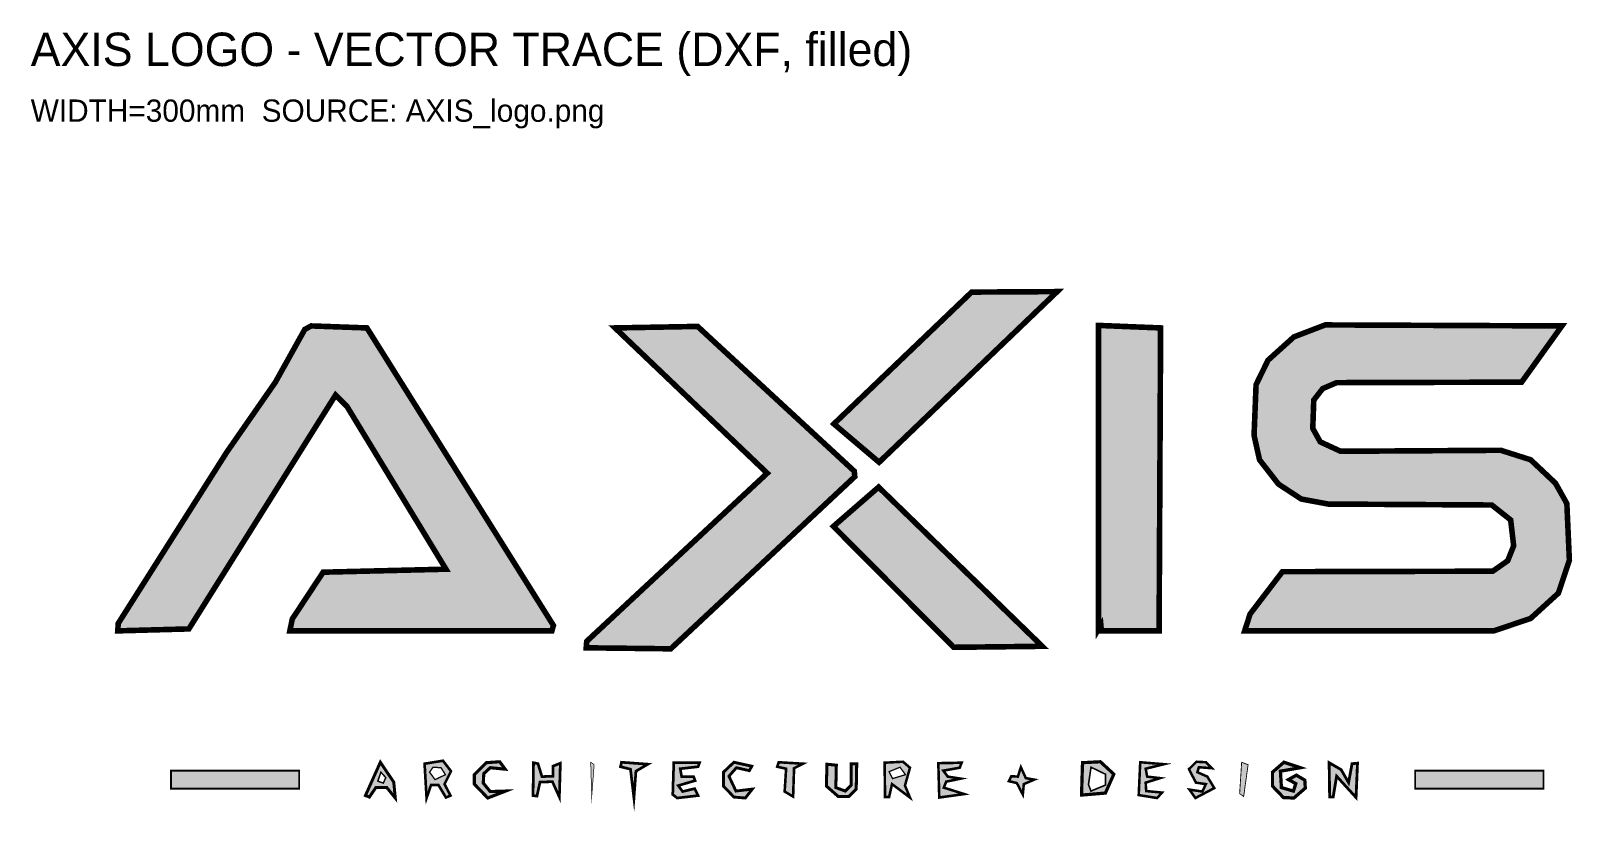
# Model space of a CAD drawing. Header units: millimetres. Extents: x 0 to 277, y 17 to 157.
import ezdxf

# ---------------------------------------------------------------- set-up
doc = ezdxf.new("R2010")
doc.units = ezdxf.units.MM
doc.layers.add('LOGO_DARK', color=7, linetype='Continuous', true_color=0x131a00)
doc.layers.add('LOGO_ORANGE', color=7, linetype='Continuous', true_color=0xdd6700)
doc.layers.add('TEXT', color=7, linetype='Continuous')

msp = doc.modelspace()

# ---------------------------------------------------------------- hatches: boundary and pattern name
at = {"layer": 'LOGO_DARK', "true_color": 0x131a00}
for points in [[(15.62, 49.2), (28.39, 49.55), (54.73, 91.52), (56.79, 89.46), (74.55, 60.27), (52.5, 59.73), (46.96, 51.34), (46.52, 49.2), (93.57, 49.2), (93.84, 50.18), (60.36, 103.57), (50.36, 103.93), (49.2, 103.3), (43.93, 93.84), (35.18, 81.25), (15.71, 50.54)], [(119.73, 103.84), (104.91, 103.57), (132.23, 77.5), (99.82, 47.32), (99.73, 46.16), (114.91, 45.98), (147.95, 76.88), (147.86, 77.86)], [(191.7, 104.02), (191.7, 49.46), (192.14, 50.18), (192.23, 49.2), (202.59, 49.2), (202.86, 103.57)], [(222.14, 97.77), (220, 93.39), (219.64, 84.29), (220.62, 79.91), (224.02, 75.54), (228.12, 72.86), (232.95, 71.96), (262.32, 71.79), (265.71, 69.11), (266.25, 64.46), (265.18, 61.79), (262.5, 59.91), (224.73, 59.82), (218.93, 52.23), (217.95, 49.2), (262.68, 49.2), (269.29, 51.43), (274.29, 55.98), (276.25, 61.88), (275.8, 72.05), (273.75, 75.71), (269.29, 79.91), (263.93, 81.61), (235.18, 81.43), (231.52, 83.12), (230.18, 85.54), (230.36, 90.62), (231.96, 92.68), (234.46, 93.75), (267.68, 93.84), (274.91, 103.93), (232.41, 104.11), (226.79, 101.96)], [(84.2, 25.71), (81.79, 25.54), (79.64, 23.39), (79.64, 21.7), (82.05, 19.2), (85.27, 20.45), (82.5, 20.36), (81.25, 21.88), (81.34, 23.57), (82.5, 24.64), (85.18, 24.38)], [(90.27, 25.54), (90.18, 19.64), (90.89, 19.55), (91.43, 22.05), (93.66, 22.14), (94.91, 19.37), (95.09, 25.45), (93.75, 24.91), (93.75, 23.12), (91.79, 23.04), (91.07, 25.36)], [(100.54, 25.62), (100.71, 19.37), (101.16, 25.18)], [(106.07, 25.62), (105.89, 24.82), (107.68, 24.38), (108.3, 19.2), (108.66, 24.02), (110.8, 25.27)], [(115.45, 25.54), (115.27, 19.82), (116.07, 19.2), (119.82, 19.64), (119.2, 20.89), (117.05, 20.36), (116.25, 21.43), (119.29, 22.32), (119.02, 23.04), (116.87, 23.04), (116.61, 24.46), (119.82, 24.82), (120.09, 25.54)], [(126.25, 25.62), (124.37, 23.84), (124.37, 21.34), (126.25, 19.37), (128.3, 19.2), (129.55, 20.8), (126.61, 20.45), (125.36, 23.12), (126.7, 24.64), (129.02, 24.11), (129.46, 24.91)], [(134.29, 25.62), (134.02, 24.82), (135.62, 24.46), (135.36, 20.36), (136.88, 19.46), (137.05, 24.55), (138.66, 25.36)], [(142.95, 25.27), (142.86, 21.34), (145, 19.46), (146.88, 19.46), (148.21, 20.8), (148.3, 25.36), (147.32, 25.36), (147.32, 21.52), (146.25, 20.45), (144.55, 21.07), (144.64, 25.09)], [(167.14, 25.54), (162.95, 25.45), (163.12, 19.29), (167.59, 19.91), (163.93, 21.07), (164.37, 22.14), (166.96, 22.68), (164.64, 23.04), (163.84, 24.11), (166.79, 24.64)], [(199.2, 25.62), (198.93, 19.73), (202.23, 19.2), (203.12, 20.18), (200.27, 20.45), (200.18, 21.96), (202.77, 22.77), (200.45, 23.04), (200.18, 24.46), (203.48, 25.27)], [(210.98, 25.62), (209.29, 25.71), (207.95, 24.38), (209.2, 21.96), (210.98, 21.7), (210.36, 20.36), (208.04, 20.71), (209.11, 19.2), (212.5, 20.98), (211.25, 23.04), (209.46, 23.84), (209.73, 24.73), (212.05, 24.55)], [(217.41, 25.62), (217.05, 20), (217.77, 19.46), (218.57, 25.18)], [(225, 25.62), (222.95, 23.84), (222.95, 21.34), (224.91, 19.29), (226.79, 19.2), (228.84, 20.98), (228.75, 22.41), (227.23, 23.3), (225.8, 22.5), (227.14, 21.79), (226.7, 20.45), (224.55, 21.07), (224.37, 24.02), (227.95, 24.64)], [(233.12, 25.54), (233.21, 19.37), (233.84, 19.37), (234.46, 23.12), (237.95, 19.29), (238.21, 25.45), (237.23, 25.36), (236.61, 21.96), (235.27, 24.29)]]:
    msp.add_hatch(color=7, dxfattribs=at).paths.add_polyline_path(points)
h = msp.add_hatch(color=7, dxfattribs=at)
h.paths.add_polyline_path([(62.77, 25.62), (60.09, 19.64), (60.8, 19.37), (61.96, 21.07), (63.93, 21.07), (65.45, 19.2), (65.18, 22.05)])
h.paths.add_polyline_path([(62.86, 23.84), (63.75, 22.86), (63.3, 21.88), (62.32, 22.23)])
h = msp.add_hatch(color=7, dxfattribs=at)
h.paths.add_polyline_path([(74.02, 25.89), (70.71, 25.36), (71.07, 19.2), (71.87, 21.52), (73.21, 21.52), (74.55, 19.29), (75.36, 19.64), (74.29, 21.7), (75.45, 24.02)])
h.paths.add_polyline_path([(71.61, 23.84), (72.23, 24.73), (73.66, 24.64), (74.46, 23.39), (72.59, 22.5)])
h = msp.add_hatch(color=7, dxfattribs=at)
h.paths.add_polyline_path([(153.3, 25.54), (153.39, 19.37), (154.11, 19.37), (154.64, 21.7), (157.86, 19.29), (156.96, 21.43), (157.86, 24.64), (156.61, 25.71)])
h.paths.add_polyline_path([(154.11, 23.93), (156.07, 24.73), (157.05, 23.39), (154.73, 22.68)])
h = msp.add_hatch(color=7, dxfattribs=at)
h.paths.add_polyline_path([(188.84, 25.54), (188.66, 19.73), (192.95, 20.09), (194.46, 23.48), (192.05, 25.71)])
h.paths.add_polyline_path([(190.36, 24.73), (192.95, 23.48), (192.95, 21.52), (190.36, 20.45), (189.91, 21.61)])
at = {"layer": 'LOGO_ORANGE', "true_color": 0xdd6700}
for points in [[(184.29, 110.09), (168.93, 110), (144.2, 86.34), (152.32, 79.46)], [(144.11, 67.95), (165.71, 46.25), (181.61, 46.43), (152.23, 75)], [(25.18, 24.11), (48.21, 24.11), (48.21, 20.89), (25.18, 20.89)], [(177.77, 24.73), (177.23, 23.04), (176.07, 23.12), (175.62, 22.23), (177.05, 21.88), (178.12, 19.82), (178.3, 21.7), (180.18, 22.5), (178.66, 22.77)], [(248.57, 24.11), (271.61, 24.11), (271.61, 20.89), (248.57, 20.89)]]:
    msp.add_hatch(color=7, dxfattribs=at).paths.add_polyline_path(points)

# ---------------------------------------------------------------- linework, layer by layer
at = {"layer": 'LOGO_DARK', "true_color": 0x131a00}
for points, const_width in [([(15.62, 49.2), (28.39, 49.55), (54.73, 91.52), (56.79, 89.46), (74.55, 60.27), (52.5, 59.73), (46.96, 51.34), (46.52, 49.2), (93.57, 49.2), (93.84, 50.18), (60.36, 103.57), (50.36, 103.93), (49.2, 103.3), (43.93, 93.84), (35.18, 81.25), (15.71, 50.54)], 1), ([(119.73, 103.84), (104.91, 103.57), (132.23, 77.5), (99.82, 47.32), (99.73, 46.16), (114.91, 45.98), (147.95, 76.88), (147.86, 77.86)], 1), ([(191.7, 104.02), (191.7, 49.46), (192.14, 50.18), (192.23, 49.2), (202.59, 49.2), (202.86, 103.57)], 1), ([(222.14, 97.77), (220, 93.39), (219.64, 84.29), (220.62, 79.91), (224.02, 75.54), (228.12, 72.86), (232.95, 71.96), (262.32, 71.79), (265.71, 69.11), (266.25, 64.46), (265.18, 61.79), (262.5, 59.91), (224.73, 59.82), (218.93, 52.23), (217.95, 49.2), (262.68, 49.2), (269.29, 51.43), (274.29, 55.98), (276.25, 61.88), (275.8, 72.05), (273.75, 75.71), (269.29, 79.91), (263.93, 81.61), (235.18, 81.43), (231.52, 83.12), (230.18, 85.54), (230.36, 90.62), (231.96, 92.68), (234.46, 93.75), (267.68, 93.84), (274.91, 103.93), (232.41, 104.11), (226.79, 101.96)], 1), ([(62.77, 25.62), (60.09, 19.64), (60.8, 19.37), (61.96, 21.07), (63.93, 21.07), (65.45, 19.2), (65.18, 22.05)], 0.536), ([(74.02, 25.89), (70.71, 25.36), (71.07, 19.2), (71.87, 21.52), (73.21, 21.52), (74.55, 19.29), (75.36, 19.64), (74.29, 21.7), (75.45, 24.02)], 0.473), ([(84.2, 25.71), (81.79, 25.54), (79.64, 23.39), (79.64, 21.7), (82.05, 19.2), (85.27, 20.45), (82.5, 20.36), (81.25, 21.88), (81.34, 23.57), (82.5, 24.64), (85.18, 24.38)], 0.562), ([(90.27, 25.54), (90.18, 19.64), (90.89, 19.55), (91.43, 22.05), (93.66, 22.14), (94.91, 19.37), (95.09, 25.45), (93.75, 24.91), (93.75, 23.12), (91.79, 23.04), (91.07, 25.36)], 0.491), ([(100.54, 25.62), (100.71, 19.37), (101.16, 25.18)], 0.12), ([(106.07, 25.62), (105.89, 24.82), (107.68, 24.38), (108.3, 19.2), (108.66, 24.02), (110.8, 25.27)], 0.491), ([(115.45, 25.54), (115.27, 19.82), (116.07, 19.2), (119.82, 19.64), (119.2, 20.89), (117.05, 20.36), (116.25, 21.43), (119.29, 22.32), (119.02, 23.04), (116.87, 23.04), (116.61, 24.46), (119.82, 24.82), (120.09, 25.54)], 0.482), ([(126.25, 25.62), (124.37, 23.84), (124.37, 21.34), (126.25, 19.37), (128.3, 19.2), (129.55, 20.8), (126.61, 20.45), (125.36, 23.12), (126.7, 24.64), (129.02, 24.11), (129.46, 24.91)], 0.518), ([(134.29, 25.62), (134.02, 24.82), (135.62, 24.46), (135.36, 20.36), (136.88, 19.46), (137.05, 24.55), (138.66, 25.36)], 0.464), ([(142.95, 25.27), (142.86, 21.34), (145, 19.46), (146.88, 19.46), (148.21, 20.8), (148.3, 25.36), (147.32, 25.36), (147.32, 21.52), (146.25, 20.45), (144.55, 21.07), (144.64, 25.09)], 0.545), ([(153.3, 25.54), (153.39, 19.37), (154.11, 19.37), (154.64, 21.7), (157.86, 19.29), (156.96, 21.43), (157.86, 24.64), (156.61, 25.71)], 0.455), ([(167.14, 25.54), (162.95, 25.45), (163.12, 19.29), (167.59, 19.91), (163.93, 21.07), (164.37, 22.14), (166.96, 22.68), (164.64, 23.04), (163.84, 24.11), (166.79, 24.64)], 0.464), ([(188.84, 25.54), (188.66, 19.73), (192.95, 20.09), (194.46, 23.48), (192.05, 25.71)], 0.58), ([(190.36, 24.73), (192.95, 23.48), (192.95, 21.52), (190.36, 20.45), (189.91, 21.61)], 0.29), ([(199.2, 25.62), (198.93, 19.73), (202.23, 19.2), (203.12, 20.18), (200.27, 20.45), (200.18, 21.96), (202.77, 22.77), (200.45, 23.04), (200.18, 24.46), (203.48, 25.27)], 0.455), ([(210.98, 25.62), (209.29, 25.71), (207.95, 24.38), (209.2, 21.96), (210.98, 21.7), (210.36, 20.36), (208.04, 20.71), (209.11, 19.2), (212.5, 20.98), (211.25, 23.04), (209.46, 23.84), (209.73, 24.73), (212.05, 24.55)], 0.455), ([(217.41, 25.62), (217.05, 20), (217.77, 19.46), (218.57, 25.18)], 0.152), ([(225, 25.62), (222.95, 23.84), (222.95, 21.34), (224.91, 19.29), (226.79, 19.2), (228.84, 20.98), (228.75, 22.41), (227.23, 23.3), (225.8, 22.5), (227.14, 21.79), (226.7, 20.45), (224.55, 21.07), (224.37, 24.02), (227.95, 24.64)], 0.589), ([(233.12, 25.54), (233.21, 19.37), (233.84, 19.37), (234.46, 23.12), (237.95, 19.29), (238.21, 25.45), (237.23, 25.36), (236.61, 21.96), (235.27, 24.29)], 0.509), ([(62.86, 23.84), (63.75, 22.86), (63.3, 21.88), (62.32, 22.23)], 0.268), ([(71.61, 23.84), (72.23, 24.73), (73.66, 24.64), (74.46, 23.39), (72.59, 22.5)], 0.237), ([(154.11, 23.93), (156.07, 24.73), (157.05, 23.39), (154.73, 22.68)], 0.228)]:
    msp.add_lwpolyline(points, close=True, dxfattribs=dict(at, const_width=const_width))
at = {"layer": 'LOGO_ORANGE', "true_color": 0xdd6700}
for points, const_width in [([(184.29, 110.09), (168.93, 110), (144.2, 86.34), (152.32, 79.46)], 1), ([(144.11, 67.95), (165.71, 46.25), (181.61, 46.43), (152.23, 75)], 1), ([(177.77, 24.73), (177.23, 23.04), (176.07, 23.12), (175.62, 22.23), (177.05, 21.88), (178.12, 19.82), (178.3, 21.7), (180.18, 22.5), (178.66, 22.77)], 0.455), ([(25.18, 24.11), (48.21, 24.11), (48.21, 20.89), (25.18, 20.89)], 0.321), ([(248.57, 24.11), (271.61, 24.11), (271.61, 20.89), (248.57, 20.89)], 0.321)]:
    msp.add_lwpolyline(points, close=True, dxfattribs=dict(at, const_width=const_width))

# ---------------------------------------------------------------- texts
at = {"layer": 'TEXT'}
for s, height, p in [('AXIS LOGO - VECTOR TRACE (DXF, filled)', 6, (0, 150.57)), ('WIDTH=300mm  SOURCE: AXIS_logo.png', 4, (0, 140.57))]:
    msp.add_text(s, height=height, dxfattribs=at).set_placement(p)

doc.saveas('drawing.dxf')
